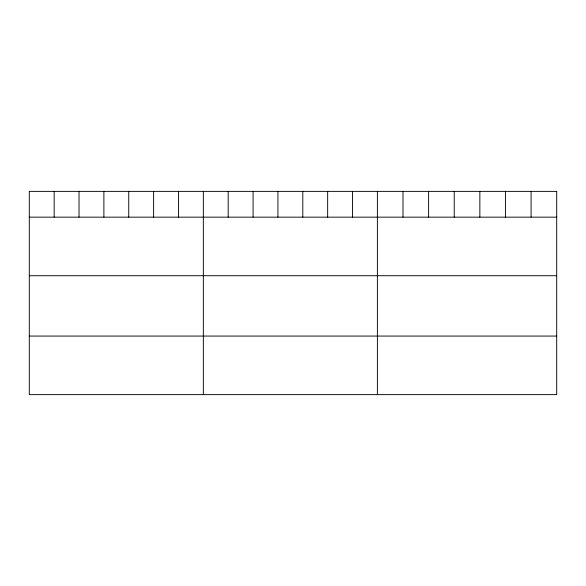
<?xml version="1.0" encoding="UTF-8"?>
<svg xmlns="http://www.w3.org/2000/svg" width="586" height="586" viewBox="0 0 586 586"><rect width="100%" height="100%" fill="white"/><g stroke="black" fill="none" stroke-linecap="round" stroke-linejoin="round"><path stroke-width="0.88" d="M29.3 217.157L556.7 217.157M29.3 275.72L556.7 275.72M29.3 336.064L556.7 336.064M531.084 191.373L531.084 217.157M505.469 191.373L505.469 217.157M479.853 191.373L479.853 217.157M454.231 191.373L454.231 217.157M428.615 191.373L428.615 217.157M403 191.373L403 217.157M377.384 191.373L377.384 394.627M352.523 191.373L352.523 217.157M327.655 191.373L327.655 217.157M302.794 191.373L302.794 217.157M277.932 191.373L277.932 217.157M253.071 191.373L253.071 217.157M228.203 191.373L228.203 217.157M203.342 191.373L203.342 394.627M178.481 191.373L178.481 217.157M153.613 191.373L153.613 217.157M128.752 191.373L128.752 217.157M103.89 191.373L103.89 217.157M79.029 191.373L79.029 217.157M54.161 191.373L54.161 217.157M556.7 191.373L29.3 191.373L29.3 394.627L556.7 394.627L556.7 191.373"/></g></svg>
